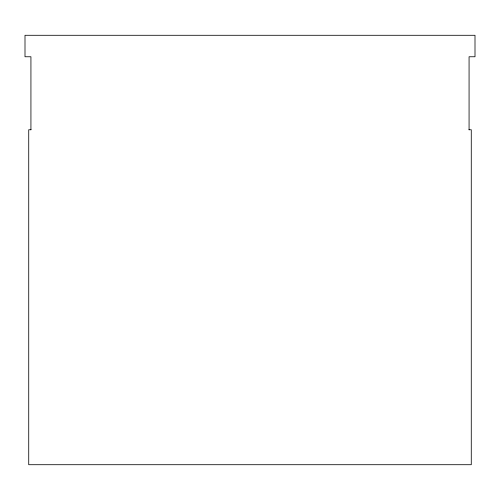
<?xml version="1.0" encoding="UTF-8"?>
<svg xmlns="http://www.w3.org/2000/svg" width="500" height="500" viewBox="0 0 500 500"><rect width="100%" height="100%" fill="white"/><g stroke="black" fill="none" stroke-linecap="round" stroke-linejoin="round"><path stroke-width="0.75" d="M31.05 129.762L28.725 129.762L28.725 464.712L471.275 464.712L471.275 129.762L468.95 129.762M469.069 129.762L469.069 56.762L475 56.762L475 35.288L25 35.288L25 56.762L30.931 56.762L30.931 129.762"/></g></svg>
